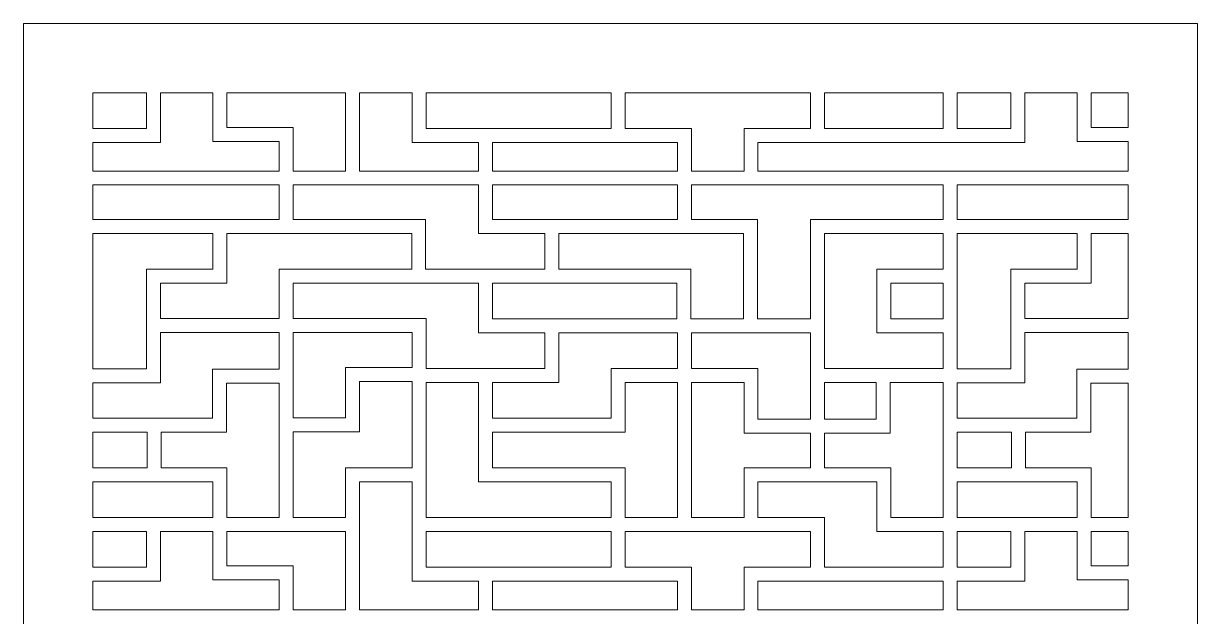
# Model space of a CAD drawing. Header units: centimetres. Extents: x -27.5 to -15.4, y -3.9 to 9.5.
# Drawn here: x -21.11 to -15.37, y 6.62 to 9.52 of the extents above; entities that cross this region are included whole.
import ezdxf

# ---------------------------------------------------------------- set-up
doc = ezdxf.new("R2010")
doc.units = ezdxf.units.CM
doc.header["$MEASUREMENT"] = 0
doc.layers.add('layer 1', color=7, linetype='Continuous')

msp = doc.modelspace()

# ---------------------------------------------------------------- linework, layer by layer
at = {"layer": 'layer 1', "color": 7, "lineweight": 9}
for points, knots in [([(-21.10932, -3.79231), (-21.10932, -3.79231), (-15.37172, -3.79231), (-15.37172, -3.79231), (-15.37172, -3.79231), (-15.37172, -3.79231), (-15.37172, 9.52009), (-15.37172, 9.52009), (-15.37172, 9.52009), (-15.37172, 9.52009), (-21.10932, 9.52009), (-21.10932, 9.52009), (-21.10932, 9.52009), (-21.10932, 9.52009), (-21.10932, -3.79231), (-21.10932, -3.79231)], [0, 0, 0, 0, 0.2, 0.2, 0.2, 0.2, 0.4, 0.4, 0.4, 0.4, 0.6, 0.6, 0.6, 0.6, 1, 1, 1, 1]), ([(-20.77015, 8.93828), (-20.77015, 8.93828), (-20.43999, 8.93828), (-20.43999, 8.93828), (-20.43999, 8.93828), (-20.43999, 8.93828), (-20.43999, 9.18092), (-20.43999, 9.18092), (-20.43999, 9.18092), (-20.43999, 9.18092), (-20.18375, 9.18092), (-20.18375, 9.18092), (-20.18375, 9.18092), (-20.18375, 9.18092), (-20.18375, 8.94396), (-20.18375, 8.94396), (-20.18375, 8.94396), (-20.18375, 8.94396), (-19.85927, 8.94396), (-19.85927, 8.94396), (-19.85927, 8.94396), (-19.85927, 8.94396), (-19.85927, 8.79848), (-19.85927, 8.79848), (-19.85927, 8.79848), (-19.85927, 8.79848), (-20.77015, 8.79848), (-20.77015, 8.79848), (-20.77015, 8.79848), (-20.77015, 8.79848), (-20.77015, 8.93828), (-20.77015, 8.93828)], [0, 0, 0, 0, 0.1111111, 0.1111111, 0.1111111, 0.1111111, 0.2222222, 0.2222222, 0.2222222, 0.2222222, 0.3333333, 0.3333333, 0.3333333, 0.3333333, 0.4444444, 0.4444444, 0.4444444, 0.4444444, 0.5555556, 0.5555556, 0.5555556, 0.5555556, 0.6666667, 0.6666667, 0.6666667, 0.6666667, 0.7777778, 0.7777778, 0.7777778, 0.7777778, 1, 1, 1, 1]), ([(-20.50823, 9.18092), (-20.50823, 9.18092), (-20.50823, 9.00653), (-20.50823, 9.00653), (-20.50823, 9.00653), (-20.50823, 9.00653), (-20.77015, 9.00653), (-20.77015, 9.00653), (-20.77015, 9.00653), (-20.77015, 9.00653), (-20.77015, 9.18092), (-20.77015, 9.18092), (-20.77015, 9.18092), (-20.77015, 9.18092), (-20.50823, 9.18092), (-20.50823, 9.18092)], [0, 0, 0, 0, 0.2, 0.2, 0.2, 0.2, 0.4, 0.4, 0.4, 0.4, 0.6, 0.6, 0.6, 0.6, 1, 1, 1, 1]), ([(-20.11551, 9.18092), (-20.11551, 9.18092), (-19.82515, 9.18092), (-19.82515, 9.18092), (-19.82515, 9.18092), (-19.82515, 9.18092), (-19.53479, 9.18092), (-19.53479, 9.18092), (-19.53479, 9.18092), (-19.53479, 9.18092), (-19.53479, 8.79848), (-19.53479, 8.79848), (-19.53479, 8.79848), (-19.53479, 8.79848), (-19.79103, 8.79848), (-19.79103, 8.79848), (-19.79103, 8.79848), (-19.79103, 8.79848), (-19.79103, 9.0122), (-19.79103, 9.0122), (-19.79103, 9.0122), (-19.79103, 9.0122), (-20.11551, 9.0122), (-20.11551, 9.0122), (-20.11551, 9.0122), (-20.11551, 9.0122), (-20.11551, 9.18092), (-20.11551, 9.18092)], [0, 0, 0, 0, 0.125, 0.125, 0.125, 0.125, 0.25, 0.25, 0.25, 0.25, 0.375, 0.375, 0.375, 0.375, 0.5, 0.5, 0.5, 0.5, 0.625, 0.625, 0.625, 0.625, 0.75, 0.75, 0.75, 0.75, 1, 1, 1, 1]), ([(-19.46655, 9.18092), (-19.46655, 9.18092), (-19.21032, 9.18092), (-19.21032, 9.18092), (-19.21032, 9.18092), (-19.21032, 9.18092), (-19.21032, 8.93828), (-19.21032, 8.93828), (-19.21032, 8.93828), (-19.21032, 8.93828), (-18.88584, 8.93828), (-18.88584, 8.93828), (-18.88584, 8.93828), (-18.88584, 8.93828), (-18.88584, 8.79848), (-18.88584, 8.79848), (-18.88584, 8.79848), (-18.88584, 8.79848), (-19.46655, 8.79848), (-19.46655, 8.79848), (-19.46655, 8.79848), (-19.46655, 8.79848), (-19.46655, 9.18092), (-19.46655, 9.18092)], [0, 0, 0, 0, 0.1428571, 0.1428571, 0.1428571, 0.1428571, 0.2857143, 0.2857143, 0.2857143, 0.2857143, 0.4285714, 0.4285714, 0.4285714, 0.4285714, 0.5714286, 0.5714286, 0.5714286, 0.5714286, 0.7142857, 0.7142857, 0.7142857, 0.7142857, 1, 1, 1, 1]), ([(-19.14207, 9.18092), (-19.14207, 9.18092), (-18.23688, 9.18092), (-18.23688, 9.18092), (-18.23688, 9.18092), (-18.23688, 9.18092), (-18.23688, 9.00653), (-18.23688, 9.00653), (-18.23688, 9.00653), (-18.23688, 9.00653), (-18.85172, 9.00653), (-18.85172, 9.00653), (-18.85172, 9.00653), (-18.85172, 9.00653), (-19.14207, 9.00653), (-19.14207, 9.00653), (-19.14207, 9.00653), (-19.14207, 9.00653), (-19.14207, 9.18092), (-19.14207, 9.18092)], [0, 0, 0, 0, 0.1666667, 0.1666667, 0.1666667, 0.1666667, 0.3333333, 0.3333333, 0.3333333, 0.3333333, 0.5, 0.5, 0.5, 0.5, 0.6666667, 0.6666667, 0.6666667, 0.6666667, 1, 1, 1, 1]), ([(-18.16864, 9.18092), (-18.16864, 9.18092), (-17.87828, 9.18092), (-17.87828, 9.18092), (-17.87828, 9.18092), (-17.87828, 9.18092), (-17.5538, 9.18092), (-17.5538, 9.18092), (-17.5538, 9.18092), (-17.5538, 9.18092), (-17.26345, 9.18092), (-17.26345, 9.18092), (-17.26345, 9.18092), (-17.26345, 9.18092), (-17.26345, 9.00653), (-17.26345, 9.00653), (-17.26345, 9.00653), (-17.26345, 9.00653), (-17.58793, 9.00653), (-17.58793, 9.00653), (-17.58793, 9.00653), (-17.58793, 9.00653), (-17.58793, 8.79848), (-17.58793, 8.79848), (-17.58793, 8.79848), (-17.58793, 8.79848), (-17.84416, 8.79848), (-17.84416, 8.79848), (-17.84416, 8.79848), (-17.84416, 8.79848), (-17.84416, 9.00653), (-17.84416, 9.00653), (-17.84416, 9.00653), (-17.84416, 9.00653), (-18.16864, 9.00653), (-18.16864, 9.00653), (-18.16864, 9.00653), (-18.16864, 9.00653), (-18.16864, 9.18092), (-18.16864, 9.18092)], [0, 0, 0, 0, 0.0909091, 0.0909091, 0.0909091, 0.0909091, 0.1818182, 0.1818182, 0.1818182, 0.1818182, 0.2727273, 0.2727273, 0.2727273, 0.2727273, 0.3636364, 0.3636364, 0.3636364, 0.3636364, 0.4545455, 0.4545455, 0.4545455, 0.4545455, 0.5454545, 0.5454545, 0.5454545, 0.5454545, 0.6363636, 0.6363636, 0.6363636, 0.6363636, 0.7272727, 0.7272727, 0.7272727, 0.7272727, 0.8181818, 0.8181818, 0.8181818, 0.8181818, 1, 1, 1, 1]), ([(-16.21609, 9.18092), (-16.21609, 9.18092), (-15.95985, 9.18092), (-15.95985, 9.18092), (-15.95985, 9.18092), (-15.95985, 9.18092), (-15.95985, 8.94396), (-15.95985, 8.94396), (-15.95985, 8.94396), (-15.95985, 8.94396), (-15.71088, 8.94396), (-15.71088, 8.94396), (-15.71088, 8.94396), (-15.71088, 8.94396), (-15.71088, 8.79848), (-15.71088, 8.79848), (-15.71088, 8.79848), (-15.71088, 8.79848), (-17.51968, 8.79848), (-17.51968, 8.79848), (-17.51968, 8.79848), (-17.51968, 8.79848), (-17.51968, 8.93828), (-17.51968, 8.93828), (-17.51968, 8.93828), (-17.51968, 8.93828), (-17.22933, 8.93828), (-17.22933, 8.93828), (-17.22933, 8.93828), (-17.22933, 8.93828), (-16.21609, 8.93828), (-16.21609, 8.93828), (-16.21609, 8.93828), (-16.21609, 8.93828), (-16.21609, 9.18092), (-16.21609, 9.18092)], [0, 0, 0, 0, 0.1, 0.1, 0.1, 0.1, 0.2, 0.2, 0.2, 0.2, 0.3, 0.3, 0.3, 0.3, 0.4, 0.4, 0.4, 0.4, 0.5, 0.5, 0.5, 0.5, 0.6, 0.6, 0.6, 0.6, 0.7, 0.7, 0.7, 0.7, 0.8, 0.8, 0.8, 0.8, 1, 1, 1, 1]), ([(-17.19521, 9.18092), (-17.19521, 9.18092), (-16.93897, 9.18092), (-16.93897, 9.18092), (-16.93897, 9.18092), (-16.93897, 9.18092), (-16.61449, 9.18092), (-16.61449, 9.18092), (-16.61449, 9.18092), (-16.61449, 9.18092), (-16.61449, 9.00653), (-16.61449, 9.00653), (-16.61449, 9.00653), (-16.61449, 9.00653), (-17.19521, 9.00653), (-17.19521, 9.00653), (-17.19521, 9.00653), (-17.19521, 9.00653), (-17.19521, 9.18092), (-17.19521, 9.18092)], [0, 0, 0, 0, 0.1666667, 0.1666667, 0.1666667, 0.1666667, 0.3333333, 0.3333333, 0.3333333, 0.3333333, 0.5, 0.5, 0.5, 0.5, 0.6666667, 0.6666667, 0.6666667, 0.6666667, 1, 1, 1, 1]), ([(-16.54625, 9.18092), (-16.54625, 9.18092), (-16.28433, 9.18092), (-16.28433, 9.18092), (-16.28433, 9.18092), (-16.28433, 9.18092), (-16.28433, 9.00653), (-16.28433, 9.00653), (-16.28433, 9.00653), (-16.28433, 9.00653), (-16.54625, 9.00653), (-16.54625, 9.00653), (-16.54625, 9.00653), (-16.54625, 9.00653), (-16.54625, 9.18092), (-16.54625, 9.18092)], [0, 0, 0, 0, 0.2, 0.2, 0.2, 0.2, 0.4, 0.4, 0.4, 0.4, 0.6, 0.6, 0.6, 0.6, 1, 1, 1, 1]), ([(-15.89161, 9.18092), (-15.89161, 9.18092), (-15.71088, 9.18092), (-15.71088, 9.18092), (-15.71088, 9.18092), (-15.71088, 9.18092), (-15.71088, 9.0122), (-15.71088, 9.0122), (-15.71088, 9.0122), (-15.71088, 9.0122), (-15.89161, 9.0122), (-15.89161, 9.0122), (-15.89161, 9.0122), (-15.89161, 9.0122), (-15.89161, 9.18092), (-15.89161, 9.18092)], [0, 0, 0, 0, 0.2, 0.2, 0.2, 0.2, 0.4, 0.4, 0.4, 0.4, 0.6, 0.6, 0.6, 0.6, 1, 1, 1, 1]), ([(-18.8176, 8.79848), (-18.8176, 8.79848), (-18.8176, 8.93828), (-18.8176, 8.93828), (-18.8176, 8.93828), (-18.8176, 8.93828), (-18.20276, 8.93828), (-18.20276, 8.93828), (-18.20276, 8.93828), (-18.20276, 8.93828), (-17.9124, 8.93828), (-17.9124, 8.93828), (-17.9124, 8.93828), (-17.9124, 8.93828), (-17.9124, 8.79848), (-17.9124, 8.79848), (-17.9124, 8.79848), (-17.9124, 8.79848), (-18.8176, 8.79848), (-18.8176, 8.79848)], [0, 0, 0, 0, 0.1666667, 0.1666667, 0.1666667, 0.1666667, 0.3333333, 0.3333333, 0.3333333, 0.3333333, 0.5, 0.5, 0.5, 0.5, 0.6666667, 0.6666667, 0.6666667, 0.6666667, 1, 1, 1, 1]), ([(-20.77015, 8.56333), (-20.77015, 8.56333), (-20.77015, 8.73203), (-20.77015, 8.73203), (-20.77015, 8.73203), (-20.77015, 8.73203), (-19.85927, 8.73203), (-19.85927, 8.73203), (-19.85927, 8.73203), (-19.85927, 8.73203), (-19.85927, 8.56333), (-19.85927, 8.56333), (-19.85927, 8.56333), (-19.85927, 8.56333), (-20.14967, 8.56333), (-20.14967, 8.56333), (-20.14967, 8.56333), (-20.14967, 8.56333), (-20.77015, 8.56333), (-20.77015, 8.56333)], [0, 0, 0, 0, 0.1666667, 0.1666667, 0.1666667, 0.1666667, 0.3333333, 0.3333333, 0.3333333, 0.3333333, 0.5, 0.5, 0.5, 0.5, 0.6666667, 0.6666667, 0.6666667, 0.6666667, 1, 1, 1, 1]), ([(-19.79103, 8.73203), (-19.79103, 8.73203), (-18.88584, 8.73203), (-18.88584, 8.73203), (-18.88584, 8.73203), (-18.88584, 8.73203), (-18.88584, 8.49509), (-18.88584, 8.49509), (-18.88584, 8.49509), (-18.88584, 8.49509), (-18.56136, 8.49509), (-18.56136, 8.49509), (-18.56136, 8.49509), (-18.56136, 8.49509), (-18.56136, 8.32069), (-18.56136, 8.32069), (-18.56136, 8.32069), (-18.56136, 8.32069), (-18.85172, 8.32069), (-18.85172, 8.32069), (-18.85172, 8.32069), (-18.85172, 8.32069), (-19.14396, 8.32069), (-19.14396, 8.32069), (-19.14396, 8.32069), (-19.14396, 8.32069), (-19.14396, 8.56333), (-19.14396, 8.56333), (-19.14396, 8.56333), (-19.14396, 8.56333), (-19.79103, 8.56333), (-19.79103, 8.56333), (-19.79103, 8.56333), (-19.79103, 8.56333), (-19.79103, 8.73203), (-19.79103, 8.73203)], [0, 0, 0, 0, 0.1, 0.1, 0.1, 0.1, 0.2, 0.2, 0.2, 0.2, 0.3, 0.3, 0.3, 0.3, 0.4, 0.4, 0.4, 0.4, 0.5, 0.5, 0.5, 0.5, 0.6, 0.6, 0.6, 0.6, 0.7, 0.7, 0.7, 0.7, 0.8, 0.8, 0.8, 0.8, 1, 1, 1, 1]), ([(-18.8176, 8.56333), (-18.8176, 8.56333), (-18.8176, 8.73203), (-18.8176, 8.73203), (-18.8176, 8.73203), (-18.8176, 8.73203), (-17.9124, 8.73203), (-17.9124, 8.73203), (-17.9124, 8.73203), (-17.9124, 8.73203), (-17.9124, 8.56333), (-17.9124, 8.56333), (-17.9124, 8.56333), (-17.9124, 8.56333), (-18.52724, 8.56333), (-18.52724, 8.56333), (-18.52724, 8.56333), (-18.52724, 8.56333), (-18.8176, 8.56333), (-18.8176, 8.56333)], [0, 0, 0, 0, 0.1666667, 0.1666667, 0.1666667, 0.1666667, 0.3333333, 0.3333333, 0.3333333, 0.3333333, 0.5, 0.5, 0.5, 0.5, 0.6666667, 0.6666667, 0.6666667, 0.6666667, 1, 1, 1, 1]), ([(-17.52246, 8.07806), (-17.52246, 8.07806), (-17.52246, 8.56333), (-17.52246, 8.56333), (-17.52246, 8.56333), (-17.52246, 8.56333), (-17.84416, 8.56333), (-17.84416, 8.56333), (-17.84416, 8.56333), (-17.84416, 8.56333), (-17.84416, 8.73203), (-17.84416, 8.73203), (-17.84416, 8.73203), (-17.84416, 8.73203), (-16.61449, 8.73203), (-16.61449, 8.73203), (-16.61449, 8.73203), (-16.61449, 8.73203), (-16.61449, 8.56333), (-16.61449, 8.56333), (-16.61449, 8.56333), (-16.61449, 8.56333), (-17.26345, 8.56333), (-17.26345, 8.56333), (-17.26345, 8.56333), (-17.26345, 8.56333), (-17.26345, 8.07806), (-17.26345, 8.07806), (-17.26345, 8.07806), (-17.26345, 8.07806), (-17.52246, 8.07806), (-17.52246, 8.07806)], [0, 0, 0, 0, 0.1111111, 0.1111111, 0.1111111, 0.1111111, 0.2222222, 0.2222222, 0.2222222, 0.2222222, 0.3333333, 0.3333333, 0.3333333, 0.3333333, 0.4444444, 0.4444444, 0.4444444, 0.4444444, 0.5555556, 0.5555556, 0.5555556, 0.5555556, 0.6666667, 0.6666667, 0.6666667, 0.6666667, 0.7777778, 0.7777778, 0.7777778, 0.7777778, 1, 1, 1, 1]), ([(-15.71088, 8.73203), (-15.71088, 8.73203), (-15.71088, 8.56333), (-15.71088, 8.56333), (-15.71088, 8.56333), (-15.71088, 8.56333), (-15.92577, 8.56333), (-15.92577, 8.56333), (-15.92577, 8.56333), (-15.92577, 8.56333), (-16.54625, 8.56333), (-16.54625, 8.56333), (-16.54625, 8.56333), (-16.54625, 8.56333), (-16.54625, 8.73203), (-16.54625, 8.73203), (-16.54625, 8.73203), (-16.54625, 8.73203), (-15.71088, 8.73203), (-15.71088, 8.73203)], [0, 0, 0, 0, 0.1666667, 0.1666667, 0.1666667, 0.1666667, 0.3333333, 0.3333333, 0.3333333, 0.3333333, 0.5, 0.5, 0.5, 0.5, 0.6666667, 0.6666667, 0.6666667, 0.6666667, 1, 1, 1, 1]), ([(-20.77015, 7.83359), (-20.77015, 7.83359), (-20.77015, 8.49509), (-20.77015, 8.49509), (-20.77015, 8.49509), (-20.77015, 8.49509), (-20.1838, 8.49509), (-20.1838, 8.49509), (-20.1838, 8.49509), (-20.1838, 8.49509), (-20.1838, 8.32069), (-20.1838, 8.32069), (-20.1838, 8.32069), (-20.1838, 8.32069), (-20.50823, 8.32069), (-20.50823, 8.32069), (-20.50823, 8.32069), (-20.50823, 8.32069), (-20.50823, 8.04549), (-20.50823, 8.04549), (-20.50823, 8.04549), (-20.50823, 8.04549), (-20.50823, 7.83359), (-20.50823, 7.83359), (-20.50823, 7.83359), (-20.50823, 7.83359), (-20.77015, 7.83359), (-20.77015, 7.83359)], [0, 0, 0, 0, 0.125, 0.125, 0.125, 0.125, 0.25, 0.25, 0.25, 0.25, 0.375, 0.375, 0.375, 0.375, 0.5, 0.5, 0.5, 0.5, 0.625, 0.625, 0.625, 0.625, 0.75, 0.75, 0.75, 0.75, 1, 1, 1, 1]), ([(-20.11555, 8.49509), (-20.11555, 8.49509), (-19.82515, 8.49509), (-19.82515, 8.49509), (-19.82515, 8.49509), (-19.82515, 8.49509), (-19.21221, 8.49509), (-19.21221, 8.49509), (-19.21221, 8.49509), (-19.21221, 8.49509), (-19.21221, 8.32069), (-19.21221, 8.32069), (-19.21221, 8.32069), (-19.21221, 8.32069), (-19.85927, 8.32069), (-19.85927, 8.32069), (-19.85927, 8.32069), (-19.85927, 8.32069), (-19.85927, 8.07961), (-19.85927, 8.07961), (-19.85927, 8.07961), (-19.85927, 8.07961), (-20.43999, 8.07961), (-20.43999, 8.07961), (-20.43999, 8.07961), (-20.43999, 8.07961), (-20.43999, 8.25245), (-20.43999, 8.25245), (-20.43999, 8.25245), (-20.43999, 8.25245), (-20.11555, 8.25245), (-20.11555, 8.25245), (-20.11555, 8.25245), (-20.11555, 8.25245), (-20.11555, 8.49509), (-20.11555, 8.49509)], [0, 0, 0, 0, 0.1, 0.1, 0.1, 0.1, 0.2, 0.2, 0.2, 0.2, 0.3, 0.3, 0.3, 0.3, 0.4, 0.4, 0.4, 0.4, 0.5, 0.5, 0.5, 0.5, 0.6, 0.6, 0.6, 0.6, 0.7, 0.7, 0.7, 0.7, 0.8, 0.8, 0.8, 0.8, 1, 1, 1, 1]), ([(-18.49312, 8.49509), (-18.49312, 8.49509), (-17.87828, 8.49509), (-17.87828, 8.49509), (-17.87828, 8.49509), (-17.87828, 8.49509), (-17.5907, 8.49509), (-17.5907, 8.49509), (-17.5907, 8.49509), (-17.5907, 8.49509), (-17.5907, 8.07806), (-17.5907, 8.07806), (-17.5907, 8.07806), (-17.5907, 8.07806), (-17.84865, 8.07806), (-17.84865, 8.07806), (-17.84865, 8.07806), (-17.84865, 8.07806), (-17.84865, 8.32069), (-17.84865, 8.32069), (-17.84865, 8.32069), (-17.84865, 8.32069), (-18.49312, 8.32069), (-18.49312, 8.32069), (-18.49312, 8.32069), (-18.49312, 8.32069), (-18.49312, 8.49509), (-18.49312, 8.49509)], [0, 0, 0, 0, 0.125, 0.125, 0.125, 0.125, 0.25, 0.25, 0.25, 0.25, 0.375, 0.375, 0.375, 0.375, 0.5, 0.5, 0.5, 0.5, 0.625, 0.625, 0.625, 0.625, 0.75, 0.75, 0.75, 0.75, 1, 1, 1, 1]), ([(-17.19521, 8.04394), (-17.19521, 8.04394), (-17.19521, 8.49509), (-17.19521, 8.49509), (-17.19521, 8.49509), (-17.19521, 8.49509), (-16.61449, 8.49509), (-16.61449, 8.49509), (-16.61449, 8.49509), (-16.61449, 8.49509), (-16.61449, 8.32069), (-16.61449, 8.32069), (-16.61449, 8.32069), (-16.61449, 8.32069), (-16.9385, 8.32069), (-16.9385, 8.32069), (-16.9385, 8.32069), (-16.9385, 8.32069), (-16.9385, 8.00982), (-16.9385, 8.00982), (-16.9385, 8.00982), (-16.9385, 8.00982), (-16.61449, 8.00982), (-16.61449, 8.00982), (-16.61449, 8.00982), (-16.61449, 8.00982), (-16.61449, 7.83543), (-16.61449, 7.83543), (-16.61449, 7.83543), (-16.61449, 7.83543), (-16.90774, 7.83543), (-16.90774, 7.83543), (-16.90774, 7.83543), (-16.90774, 7.83543), (-17.19521, 7.83543), (-17.19521, 7.83543), (-17.19521, 7.83543), (-17.19521, 7.83543), (-17.19521, 8.04394), (-17.19521, 8.04394)], [0, 0, 0, 0, 0.0909091, 0.0909091, 0.0909091, 0.0909091, 0.1818182, 0.1818182, 0.1818182, 0.1818182, 0.2727273, 0.2727273, 0.2727273, 0.2727273, 0.3636364, 0.3636364, 0.3636364, 0.3636364, 0.4545455, 0.4545455, 0.4545455, 0.4545455, 0.5454545, 0.5454545, 0.5454545, 0.5454545, 0.6363636, 0.6363636, 0.6363636, 0.6363636, 0.7272727, 0.7272727, 0.7272727, 0.7272727, 0.8181818, 0.8181818, 0.8181818, 0.8181818, 1, 1, 1, 1]), ([(-16.54625, 7.83359), (-16.54625, 7.83359), (-16.54625, 8.49509), (-16.54625, 8.49509), (-16.54625, 8.49509), (-16.54625, 8.49509), (-15.95989, 8.49509), (-15.95989, 8.49509), (-15.95989, 8.49509), (-15.95989, 8.49509), (-15.95989, 8.32069), (-15.95989, 8.32069), (-15.95989, 8.32069), (-15.95989, 8.32069), (-16.28433, 8.32069), (-16.28433, 8.32069), (-16.28433, 8.32069), (-16.28433, 8.32069), (-16.28433, 8.04549), (-16.28433, 8.04549), (-16.28433, 8.04549), (-16.28433, 8.04549), (-16.28433, 7.83359), (-16.28433, 7.83359), (-16.28433, 7.83359), (-16.28433, 7.83359), (-16.54625, 7.83359), (-16.54625, 7.83359)], [0, 0, 0, 0, 0.125, 0.125, 0.125, 0.125, 0.25, 0.25, 0.25, 0.25, 0.375, 0.375, 0.375, 0.375, 0.5, 0.5, 0.5, 0.5, 0.625, 0.625, 0.625, 0.625, 0.75, 0.75, 0.75, 0.75, 1, 1, 1, 1]), ([(-15.71088, 8.49509), (-15.71088, 8.49509), (-15.71088, 8.07961), (-15.71088, 8.07961), (-15.71088, 8.07961), (-15.71088, 8.07961), (-16.21609, 8.07961), (-16.21609, 8.07961), (-16.21609, 8.07961), (-16.21609, 8.07961), (-16.21609, 8.25245), (-16.21609, 8.25245), (-16.21609, 8.25245), (-16.21609, 8.25245), (-15.89165, 8.25245), (-15.89165, 8.25245), (-15.89165, 8.25245), (-15.89165, 8.25245), (-15.89165, 8.49509), (-15.89165, 8.49509), (-15.89165, 8.49509), (-15.89165, 8.49509), (-15.71088, 8.49509), (-15.71088, 8.49509)], [0, 0, 0, 0, 0.1428571, 0.1428571, 0.1428571, 0.1428571, 0.2857143, 0.2857143, 0.2857143, 0.2857143, 0.4285714, 0.4285714, 0.4285714, 0.4285714, 0.5714286, 0.5714286, 0.5714286, 0.5714286, 0.7142857, 0.7142857, 0.7142857, 0.7142857, 1, 1, 1, 1]), ([(-19.79103, 8.07961), (-19.79103, 8.07961), (-19.79103, 8.25245), (-19.79103, 8.25245), (-19.79103, 8.25245), (-19.79103, 8.25245), (-19.17808, 8.25245), (-19.17808, 8.25245), (-19.17808, 8.25245), (-19.17808, 8.25245), (-18.88584, 8.25245), (-18.88584, 8.25245), (-18.88584, 8.25245), (-18.88584, 8.25245), (-18.88584, 8.00982), (-18.88584, 8.00982), (-18.88584, 8.00982), (-18.88584, 8.00982), (-18.56136, 8.00982), (-18.56136, 8.00982), (-18.56136, 8.00982), (-18.56136, 8.00982), (-18.56136, 7.83543), (-18.56136, 7.83543), (-18.56136, 7.83543), (-18.56136, 7.83543), (-18.85172, 7.83543), (-18.85172, 7.83543), (-18.85172, 7.83543), (-18.85172, 7.83543), (-19.14207, 7.83543), (-19.14207, 7.83543), (-19.14207, 7.83543), (-19.14207, 7.83543), (-19.14207, 8.07961), (-19.14207, 8.07961), (-19.14207, 8.07961), (-19.14207, 8.07961), (-19.79103, 8.07961), (-19.79103, 8.07961)], [0, 0, 0, 0, 0.0909091, 0.0909091, 0.0909091, 0.0909091, 0.1818182, 0.1818182, 0.1818182, 0.1818182, 0.2727273, 0.2727273, 0.2727273, 0.2727273, 0.3636364, 0.3636364, 0.3636364, 0.3636364, 0.4545455, 0.4545455, 0.4545455, 0.4545455, 0.5454545, 0.5454545, 0.5454545, 0.5454545, 0.6363636, 0.6363636, 0.6363636, 0.6363636, 0.7272727, 0.7272727, 0.7272727, 0.7272727, 0.8181818, 0.8181818, 0.8181818, 0.8181818, 1, 1, 1, 1]), ([(-18.52724, 8.25245), (-18.52724, 8.25245), (-17.91689, 8.25245), (-17.91689, 8.25245), (-17.91689, 8.25245), (-17.91689, 8.25245), (-17.91689, 8.07806), (-17.91689, 8.07806), (-17.91689, 8.07806), (-17.91689, 8.07806), (-18.52724, 8.07806), (-18.52724, 8.07806), (-18.52724, 8.07806), (-18.52724, 8.07806), (-18.8176, 8.07806), (-18.8176, 8.07806), (-18.8176, 8.07806), (-18.8176, 8.07806), (-18.8176, 8.25245), (-18.8176, 8.25245), (-18.8176, 8.25245), (-18.8176, 8.25245), (-18.52724, 8.25245), (-18.52724, 8.25245)], [0, 0, 0, 0, 0.1428571, 0.1428571, 0.1428571, 0.1428571, 0.2857143, 0.2857143, 0.2857143, 0.2857143, 0.4285714, 0.4285714, 0.4285714, 0.4285714, 0.5714286, 0.5714286, 0.5714286, 0.5714286, 0.7142857, 0.7142857, 0.7142857, 0.7142857, 1, 1, 1, 1]), ([(-16.87026, 8.07806), (-16.87026, 8.07806), (-16.87026, 8.25245), (-16.87026, 8.25245), (-16.87026, 8.25245), (-16.87026, 8.25245), (-16.61449, 8.25245), (-16.61449, 8.25245), (-16.61449, 8.25245), (-16.61449, 8.25245), (-16.61449, 8.07806), (-16.61449, 8.07806), (-16.61449, 8.07806), (-16.61449, 8.07806), (-16.87026, 8.07806), (-16.87026, 8.07806)], [0, 0, 0, 0, 0.2, 0.2, 0.2, 0.2, 0.4, 0.4, 0.4, 0.4, 0.6, 0.6, 0.6, 0.6, 1, 1, 1, 1]), ([(-20.77015, 7.59279), (-20.77015, 7.59279), (-20.77015, 7.76535), (-20.77015, 7.76535), (-20.77015, 7.76535), (-20.77015, 7.76535), (-20.43999, 7.76535), (-20.43999, 7.76535), (-20.43999, 7.76535), (-20.43999, 7.76535), (-20.43999, 8.01137), (-20.43999, 8.01137), (-20.43999, 8.01137), (-20.43999, 8.01137), (-19.85927, 8.01137), (-19.85927, 8.01137), (-19.85927, 8.01137), (-19.85927, 8.01137), (-19.85927, 7.83143), (-19.85927, 7.83143), (-19.85927, 7.83143), (-19.85927, 7.83143), (-20.18531, 7.83143), (-20.18531, 7.83143), (-20.18531, 7.83143), (-20.18531, 7.83143), (-20.18531, 7.59279), (-20.18531, 7.59279), (-20.18531, 7.59279), (-20.18531, 7.59279), (-20.47088, 7.59279), (-20.47088, 7.59279), (-20.47088, 7.59279), (-20.47088, 7.59279), (-20.77015, 7.59279), (-20.77015, 7.59279)], [0, 0, 0, 0, 0.1, 0.1, 0.1, 0.1, 0.2, 0.2, 0.2, 0.2, 0.3, 0.3, 0.3, 0.3, 0.4, 0.4, 0.4, 0.4, 0.5, 0.5, 0.5, 0.5, 0.6, 0.6, 0.6, 0.6, 0.7, 0.7, 0.7, 0.7, 0.8, 0.8, 0.8, 0.8, 1, 1, 1, 1]), ([(-19.79103, 8.01137), (-19.79103, 8.01137), (-19.21032, 8.01137), (-19.21032, 8.01137), (-19.21032, 8.01137), (-19.21032, 8.01137), (-19.21032, 7.8392), (-19.21032, 7.8392), (-19.21032, 7.8392), (-19.21032, 7.8392), (-19.53479, 7.8392), (-19.53479, 7.8392), (-19.53479, 7.8392), (-19.53479, 7.8392), (-19.53479, 7.59422), (-19.53479, 7.59422), (-19.53479, 7.59422), (-19.53479, 7.59422), (-19.79103, 7.59422), (-19.79103, 7.59422), (-19.79103, 7.59422), (-19.79103, 7.59422), (-19.79103, 7.7973), (-19.79103, 7.7973), (-19.79103, 7.7973), (-19.79103, 7.7973), (-19.79103, 8.01137), (-19.79103, 8.01137)], [0, 0, 0, 0, 0.125, 0.125, 0.125, 0.125, 0.25, 0.25, 0.25, 0.25, 0.375, 0.375, 0.375, 0.375, 0.5, 0.5, 0.5, 0.5, 0.625, 0.625, 0.625, 0.625, 0.75, 0.75, 0.75, 0.75, 1, 1, 1, 1]), ([(-18.8176, 7.76718), (-18.8176, 7.76718), (-18.49312, 7.76718), (-18.49312, 7.76718), (-18.49312, 7.76718), (-18.49312, 7.76718), (-18.49312, 8.00982), (-18.49312, 8.00982), (-18.49312, 8.00982), (-18.49312, 8.00982), (-17.9124, 8.00982), (-17.9124, 8.00982), (-17.9124, 8.00982), (-17.9124, 8.00982), (-17.9124, 7.83543), (-17.9124, 7.83543), (-17.9124, 7.83543), (-17.9124, 7.83543), (-18.23688, 7.83543), (-18.23688, 7.83543), (-18.23688, 7.83543), (-18.23688, 7.83543), (-18.23688, 7.59279), (-18.23688, 7.59279), (-18.23688, 7.59279), (-18.23688, 7.59279), (-18.8176, 7.59279), (-18.8176, 7.59279), (-18.8176, 7.59279), (-18.8176, 7.59279), (-18.8176, 7.76718), (-18.8176, 7.76718)], [0, 0, 0, 0, 0.1111111, 0.1111111, 0.1111111, 0.1111111, 0.2222222, 0.2222222, 0.2222222, 0.2222222, 0.3333333, 0.3333333, 0.3333333, 0.3333333, 0.4444444, 0.4444444, 0.4444444, 0.4444444, 0.5555556, 0.5555556, 0.5555556, 0.5555556, 0.6666667, 0.6666667, 0.6666667, 0.6666667, 0.7777778, 0.7777778, 0.7777778, 0.7777778, 1, 1, 1, 1]), ([(-17.55658, 8.00982), (-17.55658, 8.00982), (-17.26345, 8.00982), (-17.26345, 8.00982), (-17.26345, 8.00982), (-17.26345, 8.00982), (-17.26345, 7.80131), (-17.26345, 7.80131), (-17.26345, 7.80131), (-17.26345, 7.80131), (-17.26345, 7.58714), (-17.26345, 7.58714), (-17.26345, 7.58714), (-17.26345, 7.58714), (-17.51968, 7.58714), (-17.51968, 7.58714), (-17.51968, 7.58714), (-17.51968, 7.58714), (-17.51968, 7.83543), (-17.51968, 7.83543), (-17.51968, 7.83543), (-17.51968, 7.83543), (-17.84416, 7.83543), (-17.84416, 7.83543), (-17.84416, 7.83543), (-17.84416, 7.83543), (-17.84416, 8.00982), (-17.84416, 8.00982), (-17.84416, 8.00982), (-17.84416, 8.00982), (-17.55658, 8.00982), (-17.55658, 8.00982)], [0, 0, 0, 0, 0.1111111, 0.1111111, 0.1111111, 0.1111111, 0.2222222, 0.2222222, 0.2222222, 0.2222222, 0.3333333, 0.3333333, 0.3333333, 0.3333333, 0.4444444, 0.4444444, 0.4444444, 0.4444444, 0.5555556, 0.5555556, 0.5555556, 0.5555556, 0.6666667, 0.6666667, 0.6666667, 0.6666667, 0.7777778, 0.7777778, 0.7777778, 0.7777778, 1, 1, 1, 1]), ([(-15.71088, 8.01137), (-15.71088, 8.01137), (-15.71088, 7.83143), (-15.71088, 7.83143), (-15.71088, 7.83143), (-15.71088, 7.83143), (-15.96141, 7.83143), (-15.96141, 7.83143), (-15.96141, 7.83143), (-15.96141, 7.83143), (-15.96141, 7.59279), (-15.96141, 7.59279), (-15.96141, 7.59279), (-15.96141, 7.59279), (-16.24698, 7.59279), (-16.24698, 7.59279), (-16.24698, 7.59279), (-16.24698, 7.59279), (-16.54625, 7.59279), (-16.54625, 7.59279), (-16.54625, 7.59279), (-16.54625, 7.59279), (-16.54625, 7.76535), (-16.54625, 7.76535), (-16.54625, 7.76535), (-16.54625, 7.76535), (-16.21609, 7.76535), (-16.21609, 7.76535), (-16.21609, 7.76535), (-16.21609, 7.76535), (-16.21609, 8.01137), (-16.21609, 8.01137), (-16.21609, 8.01137), (-16.21609, 8.01137), (-15.71088, 8.01137), (-15.71088, 8.01137)], [0, 0, 0, 0, 0.1, 0.1, 0.1, 0.1, 0.2, 0.2, 0.2, 0.2, 0.3, 0.3, 0.3, 0.3, 0.4, 0.4, 0.4, 0.4, 0.5, 0.5, 0.5, 0.5, 0.6, 0.6, 0.6, 0.6, 0.7, 0.7, 0.7, 0.7, 0.8, 0.8, 0.8, 0.8, 1, 1, 1, 1]), ([(-20.11707, 7.76318), (-20.11707, 7.76318), (-19.85927, 7.76318), (-19.85927, 7.76318), (-19.85927, 7.76318), (-19.85927, 7.76318), (-19.85927, 7.5601), (-19.85927, 7.5601), (-19.85927, 7.5601), (-19.85927, 7.5601), (-19.85927, 7.10752), (-19.85927, 7.10752), (-19.85927, 7.10752), (-19.85927, 7.10752), (-20.11551, 7.10752), (-20.11551, 7.10752), (-20.11551, 7.10752), (-20.11551, 7.10752), (-20.11551, 7.35016), (-20.11551, 7.35016), (-20.11551, 7.35016), (-20.11551, 7.35016), (-20.43676, 7.35016), (-20.43676, 7.35016), (-20.43676, 7.35016), (-20.43676, 7.35016), (-20.43676, 7.52455), (-20.43676, 7.52455), (-20.43676, 7.52455), (-20.43676, 7.52455), (-20.11707, 7.52455), (-20.11707, 7.52455), (-20.11707, 7.52455), (-20.11707, 7.52455), (-20.11707, 7.76318), (-20.11707, 7.76318)], [0, 0, 0, 0, 0.1, 0.1, 0.1, 0.1, 0.2, 0.2, 0.2, 0.2, 0.3, 0.3, 0.3, 0.3, 0.4, 0.4, 0.4, 0.4, 0.5, 0.5, 0.5, 0.5, 0.6, 0.6, 0.6, 0.6, 0.7, 0.7, 0.7, 0.7, 0.8, 0.8, 0.8, 0.8, 1, 1, 1, 1]), ([(-19.79103, 7.52598), (-19.79103, 7.52598), (-19.46655, 7.52598), (-19.46655, 7.52598), (-19.46655, 7.52598), (-19.46655, 7.52598), (-19.46655, 7.77096), (-19.46655, 7.77096), (-19.46655, 7.77096), (-19.46655, 7.77096), (-19.21032, 7.77096), (-19.21032, 7.77096), (-19.21032, 7.77096), (-19.21032, 7.77096), (-19.21032, 7.35016), (-19.21032, 7.35016), (-19.21032, 7.35016), (-19.21032, 7.35016), (-19.53479, 7.35016), (-19.53479, 7.35016), (-19.53479, 7.35016), (-19.53479, 7.35016), (-19.53479, 7.10752), (-19.53479, 7.10752), (-19.53479, 7.10752), (-19.53479, 7.10752), (-19.79103, 7.10752), (-19.79103, 7.10752), (-19.79103, 7.10752), (-19.79103, 7.10752), (-19.79103, 7.52598), (-19.79103, 7.52598)], [0, 0, 0, 0, 0.1111111, 0.1111111, 0.1111111, 0.1111111, 0.2222222, 0.2222222, 0.2222222, 0.2222222, 0.3333333, 0.3333333, 0.3333333, 0.3333333, 0.4444444, 0.4444444, 0.4444444, 0.4444444, 0.5555556, 0.5555556, 0.5555556, 0.5555556, 0.6666667, 0.6666667, 0.6666667, 0.6666667, 0.7777778, 0.7777778, 0.7777778, 0.7777778, 1, 1, 1, 1]), ([(-19.14207, 7.31604), (-19.14207, 7.31604), (-19.14207, 7.76718), (-19.14207, 7.76718), (-19.14207, 7.76718), (-19.14207, 7.76718), (-18.88584, 7.76718), (-18.88584, 7.76718), (-18.88584, 7.76718), (-18.88584, 7.76718), (-18.88584, 7.55867), (-18.88584, 7.55867), (-18.88584, 7.55867), (-18.88584, 7.55867), (-18.88584, 7.28192), (-18.88584, 7.28192), (-18.88584, 7.28192), (-18.88584, 7.28192), (-18.23688, 7.28192), (-18.23688, 7.28192), (-18.23688, 7.28192), (-18.23688, 7.28192), (-18.23688, 7.10752), (-18.23688, 7.10752), (-18.23688, 7.10752), (-18.23688, 7.10752), (-19.14207, 7.10752), (-19.14207, 7.10752), (-19.14207, 7.10752), (-19.14207, 7.10752), (-19.14207, 7.31604), (-19.14207, 7.31604)], [0, 0, 0, 0, 0.1111111, 0.1111111, 0.1111111, 0.1111111, 0.2222222, 0.2222222, 0.2222222, 0.2222222, 0.3333333, 0.3333333, 0.3333333, 0.3333333, 0.4444444, 0.4444444, 0.4444444, 0.4444444, 0.5555556, 0.5555556, 0.5555556, 0.5555556, 0.6666667, 0.6666667, 0.6666667, 0.6666667, 0.7777778, 0.7777778, 0.7777778, 0.7777778, 1, 1, 1, 1]), ([(-18.8176, 7.52455), (-18.8176, 7.52455), (-18.16864, 7.52455), (-18.16864, 7.52455), (-18.16864, 7.52455), (-18.16864, 7.52455), (-18.16864, 7.76718), (-18.16864, 7.76718), (-18.16864, 7.76718), (-18.16864, 7.76718), (-17.9124, 7.76718), (-17.9124, 7.76718), (-17.9124, 7.76718), (-17.9124, 7.76718), (-17.9124, 7.10752), (-17.9124, 7.10752), (-17.9124, 7.10752), (-17.9124, 7.10752), (-18.16864, 7.10752), (-18.16864, 7.10752), (-18.16864, 7.10752), (-18.16864, 7.10752), (-18.16864, 7.35016), (-18.16864, 7.35016), (-18.16864, 7.35016), (-18.16864, 7.35016), (-18.8176, 7.35016), (-18.8176, 7.35016), (-18.8176, 7.35016), (-18.8176, 7.35016), (-18.8176, 7.52455), (-18.8176, 7.52455)], [0, 0, 0, 0, 0.1111111, 0.1111111, 0.1111111, 0.1111111, 0.2222222, 0.2222222, 0.2222222, 0.2222222, 0.3333333, 0.3333333, 0.3333333, 0.3333333, 0.4444444, 0.4444444, 0.4444444, 0.4444444, 0.5555556, 0.5555556, 0.5555556, 0.5555556, 0.6666667, 0.6666667, 0.6666667, 0.6666667, 0.7777778, 0.7777778, 0.7777778, 0.7777778, 1, 1, 1, 1]), ([(-17.84416, 7.10752), (-17.84416, 7.10752), (-17.84416, 7.76718), (-17.84416, 7.76718), (-17.84416, 7.76718), (-17.84416, 7.76718), (-17.58793, 7.76718), (-17.58793, 7.76718), (-17.58793, 7.76718), (-17.58793, 7.76718), (-17.58793, 7.51889), (-17.58793, 7.51889), (-17.58793, 7.51889), (-17.58793, 7.51889), (-17.26345, 7.51889), (-17.26345, 7.51889), (-17.26345, 7.51889), (-17.26345, 7.51889), (-17.26345, 7.35016), (-17.26345, 7.35016), (-17.26345, 7.35016), (-17.26345, 7.35016), (-17.58793, 7.35016), (-17.58793, 7.35016), (-17.58793, 7.35016), (-17.58793, 7.35016), (-17.58793, 7.10752), (-17.58793, 7.10752), (-17.58793, 7.10752), (-17.58793, 7.10752), (-17.84416, 7.10752), (-17.84416, 7.10752)], [0, 0, 0, 0, 0.1111111, 0.1111111, 0.1111111, 0.1111111, 0.2222222, 0.2222222, 0.2222222, 0.2222222, 0.3333333, 0.3333333, 0.3333333, 0.3333333, 0.4444444, 0.4444444, 0.4444444, 0.4444444, 0.5555556, 0.5555556, 0.5555556, 0.5555556, 0.6666667, 0.6666667, 0.6666667, 0.6666667, 0.7777778, 0.7777778, 0.7777778, 0.7777778, 1, 1, 1, 1]), ([(-16.87362, 7.76718), (-16.87362, 7.76718), (-16.61449, 7.76718), (-16.61449, 7.76718), (-16.61449, 7.76718), (-16.61449, 7.76718), (-16.61449, 7.31604), (-16.61449, 7.31604), (-16.61449, 7.31604), (-16.61449, 7.31604), (-16.61449, 7.10752), (-16.61449, 7.10752), (-16.61449, 7.10752), (-16.61449, 7.10752), (-16.87073, 7.10752), (-16.87073, 7.10752), (-16.87073, 7.10752), (-16.87073, 7.10752), (-16.87073, 7.35016), (-16.87073, 7.35016), (-16.87073, 7.35016), (-16.87073, 7.35016), (-17.19521, 7.35016), (-17.19521, 7.35016), (-17.19521, 7.35016), (-17.19521, 7.35016), (-17.19521, 7.51889), (-17.19521, 7.51889), (-17.19521, 7.51889), (-17.19521, 7.51889), (-16.87362, 7.51889), (-16.87362, 7.51889), (-16.87362, 7.51889), (-16.87362, 7.51889), (-16.87362, 7.76718), (-16.87362, 7.76718)], [0, 0, 0, 0, 0.1, 0.1, 0.1, 0.1, 0.2, 0.2, 0.2, 0.2, 0.3, 0.3, 0.3, 0.3, 0.4, 0.4, 0.4, 0.4, 0.5, 0.5, 0.5, 0.5, 0.6, 0.6, 0.6, 0.6, 0.7, 0.7, 0.7, 0.7, 0.8, 0.8, 0.8, 0.8, 1, 1, 1, 1]), ([(-17.19521, 7.76718), (-17.19521, 7.76718), (-16.94186, 7.76718), (-16.94186, 7.76718), (-16.94186, 7.76718), (-16.94186, 7.76718), (-16.94186, 7.58714), (-16.94186, 7.58714), (-16.94186, 7.58714), (-16.94186, 7.58714), (-17.19521, 7.58714), (-17.19521, 7.58714), (-17.19521, 7.58714), (-17.19521, 7.58714), (-17.19521, 7.76718), (-17.19521, 7.76718)], [0, 0, 0, 0, 0.2, 0.2, 0.2, 0.2, 0.4, 0.4, 0.4, 0.4, 0.6, 0.6, 0.6, 0.6, 1, 1, 1, 1]), ([(-15.71088, 7.76318), (-15.71088, 7.76318), (-15.71088, 7.10752), (-15.71088, 7.10752), (-15.71088, 7.10752), (-15.71088, 7.10752), (-15.89161, 7.10752), (-15.89161, 7.10752), (-15.89161, 7.10752), (-15.89161, 7.10752), (-15.89161, 7.35016), (-15.89161, 7.35016), (-15.89161, 7.35016), (-15.89161, 7.35016), (-16.21286, 7.35016), (-16.21286, 7.35016), (-16.21286, 7.35016), (-16.21286, 7.35016), (-16.21286, 7.52455), (-16.21286, 7.52455), (-16.21286, 7.52455), (-16.21286, 7.52455), (-15.89317, 7.52455), (-15.89317, 7.52455), (-15.89317, 7.52455), (-15.89317, 7.52455), (-15.89317, 7.76318), (-15.89317, 7.76318), (-15.89317, 7.76318), (-15.89317, 7.76318), (-15.71088, 7.76318), (-15.71088, 7.76318)], [0, 0, 0, 0, 0.1111111, 0.1111111, 0.1111111, 0.1111111, 0.2222222, 0.2222222, 0.2222222, 0.2222222, 0.3333333, 0.3333333, 0.3333333, 0.3333333, 0.4444444, 0.4444444, 0.4444444, 0.4444444, 0.5555556, 0.5555556, 0.5555556, 0.5555556, 0.6666667, 0.6666667, 0.6666667, 0.6666667, 0.7777778, 0.7777778, 0.7777778, 0.7777778, 1, 1, 1, 1]), ([(-20.77015, 7.35016), (-20.77015, 7.35016), (-20.77015, 7.52455), (-20.77015, 7.52455), (-20.77015, 7.52455), (-20.77015, 7.52455), (-20.505, 7.52455), (-20.505, 7.52455), (-20.505, 7.52455), (-20.505, 7.52455), (-20.505, 7.35016), (-20.505, 7.35016), (-20.505, 7.35016), (-20.505, 7.35016), (-20.77015, 7.35016), (-20.77015, 7.35016)], [0, 0, 0, 0, 0.2, 0.2, 0.2, 0.2, 0.4, 0.4, 0.4, 0.4, 0.6, 0.6, 0.6, 0.6, 1, 1, 1, 1]), ([(-16.54625, 7.35016), (-16.54625, 7.35016), (-16.54625, 7.52455), (-16.54625, 7.52455), (-16.54625, 7.52455), (-16.54625, 7.52455), (-16.2811, 7.52455), (-16.2811, 7.52455), (-16.2811, 7.52455), (-16.2811, 7.52455), (-16.2811, 7.35016), (-16.2811, 7.35016), (-16.2811, 7.35016), (-16.2811, 7.35016), (-16.54625, 7.35016), (-16.54625, 7.35016)], [0, 0, 0, 0, 0.2, 0.2, 0.2, 0.2, 0.4, 0.4, 0.4, 0.4, 0.6, 0.6, 0.6, 0.6, 1, 1, 1, 1]), ([(-20.77015, 7.10752), (-20.77015, 7.10752), (-20.77015, 7.28192), (-20.77015, 7.28192), (-20.77015, 7.28192), (-20.77015, 7.28192), (-20.47088, 7.28192), (-20.47088, 7.28192), (-20.47088, 7.28192), (-20.47088, 7.28192), (-20.18375, 7.28192), (-20.18375, 7.28192), (-20.18375, 7.28192), (-20.18375, 7.28192), (-20.18375, 7.10752), (-20.18375, 7.10752), (-20.18375, 7.10752), (-20.18375, 7.10752), (-20.47411, 7.10752), (-20.47411, 7.10752), (-20.47411, 7.10752), (-20.47411, 7.10752), (-20.77015, 7.10752), (-20.77015, 7.10752)], [0, 0, 0, 0, 0.1428571, 0.1428571, 0.1428571, 0.1428571, 0.2857143, 0.2857143, 0.2857143, 0.2857143, 0.4285714, 0.4285714, 0.4285714, 0.4285714, 0.5714286, 0.5714286, 0.5714286, 0.5714286, 0.7142857, 0.7142857, 0.7142857, 0.7142857, 1, 1, 1, 1]), ([(-19.46655, 6.65684), (-19.46655, 6.65684), (-19.46655, 7.0734), (-19.46655, 7.0734), (-19.46655, 7.0734), (-19.46655, 7.0734), (-19.46655, 7.28192), (-19.46655, 7.28192), (-19.46655, 7.28192), (-19.46655, 7.28192), (-19.21032, 7.28192), (-19.21032, 7.28192), (-19.21032, 7.28192), (-19.21032, 7.28192), (-19.21032, 7.0734), (-19.21032, 7.0734), (-19.21032, 7.0734), (-19.21032, 7.0734), (-19.21032, 6.79665), (-19.21032, 6.79665), (-19.21032, 6.79665), (-19.21032, 6.79665), (-18.88584, 6.79665), (-18.88584, 6.79665), (-18.88584, 6.79665), (-18.88584, 6.79665), (-18.88584, 6.65684), (-18.88584, 6.65684), (-18.88584, 6.65684), (-18.88584, 6.65684), (-19.46655, 6.65684), (-19.46655, 6.65684)], [0, 0, 0, 0, 0.1111111, 0.1111111, 0.1111111, 0.1111111, 0.2222222, 0.2222222, 0.2222222, 0.2222222, 0.3333333, 0.3333333, 0.3333333, 0.3333333, 0.4444444, 0.4444444, 0.4444444, 0.4444444, 0.5555556, 0.5555556, 0.5555556, 0.5555556, 0.6666667, 0.6666667, 0.6666667, 0.6666667, 0.7777778, 0.7777778, 0.7777778, 0.7777778, 1, 1, 1, 1]), ([(-17.22933, 7.28192), (-17.22933, 7.28192), (-16.93897, 7.28192), (-16.93897, 7.28192), (-16.93897, 7.28192), (-16.93897, 7.28192), (-16.93897, 7.03928), (-16.93897, 7.03928), (-16.93897, 7.03928), (-16.93897, 7.03928), (-16.61449, 7.03928), (-16.61449, 7.03928), (-16.61449, 7.03928), (-16.61449, 7.03928), (-16.61449, 6.86489), (-16.61449, 6.86489), (-16.61449, 6.86489), (-16.61449, 6.86489), (-17.19521, 6.86489), (-17.19521, 6.86489), (-17.19521, 6.86489), (-17.19521, 6.86489), (-17.19521, 7.10752), (-17.19521, 7.10752), (-17.19521, 7.10752), (-17.19521, 7.10752), (-17.51968, 7.10752), (-17.51968, 7.10752), (-17.51968, 7.10752), (-17.51968, 7.10752), (-17.51968, 7.28192), (-17.51968, 7.28192), (-17.51968, 7.28192), (-17.51968, 7.28192), (-17.22933, 7.28192), (-17.22933, 7.28192)], [0, 0, 0, 0, 0.1, 0.1, 0.1, 0.1, 0.2, 0.2, 0.2, 0.2, 0.3, 0.3, 0.3, 0.3, 0.4, 0.4, 0.4, 0.4, 0.5, 0.5, 0.5, 0.5, 0.6, 0.6, 0.6, 0.6, 0.7, 0.7, 0.7, 0.7, 0.8, 0.8, 0.8, 0.8, 1, 1, 1, 1]), ([(-16.54625, 7.28192), (-16.54625, 7.28192), (-16.24698, 7.28192), (-16.24698, 7.28192), (-16.24698, 7.28192), (-16.24698, 7.28192), (-15.95985, 7.28192), (-15.95985, 7.28192), (-15.95985, 7.28192), (-15.95985, 7.28192), (-15.95985, 7.10752), (-15.95985, 7.10752), (-15.95985, 7.10752), (-15.95985, 7.10752), (-16.25021, 7.10752), (-16.25021, 7.10752), (-16.25021, 7.10752), (-16.25021, 7.10752), (-16.54625, 7.10752), (-16.54625, 7.10752), (-16.54625, 7.10752), (-16.54625, 7.10752), (-16.54625, 7.28192), (-16.54625, 7.28192)], [0, 0, 0, 0, 0.1428571, 0.1428571, 0.1428571, 0.1428571, 0.2857143, 0.2857143, 0.2857143, 0.2857143, 0.4285714, 0.4285714, 0.4285714, 0.4285714, 0.5714286, 0.5714286, 0.5714286, 0.5714286, 0.7142857, 0.7142857, 0.7142857, 0.7142857, 1, 1, 1, 1]), ([(-20.77015, 6.65684), (-20.77015, 6.65684), (-20.77015, 6.79665), (-20.77015, 6.79665), (-20.77015, 6.79665), (-20.77015, 6.79665), (-20.43999, 6.79665), (-20.43999, 6.79665), (-20.43999, 6.79665), (-20.43999, 6.79665), (-20.43999, 7.03928), (-20.43999, 7.03928), (-20.43999, 7.03928), (-20.43999, 7.03928), (-20.18375, 7.03928), (-20.18375, 7.03928), (-20.18375, 7.03928), (-20.18375, 7.03928), (-20.18375, 6.80232), (-20.18375, 6.80232), (-20.18375, 6.80232), (-20.18375, 6.80232), (-19.85927, 6.80232), (-19.85927, 6.80232), (-19.85927, 6.80232), (-19.85927, 6.80232), (-19.85927, 6.65684), (-19.85927, 6.65684), (-19.85927, 6.65684), (-19.85927, 6.65684), (-20.77015, 6.65684), (-20.77015, 6.65684)], [0, 0, 0, 0, 0.1111111, 0.1111111, 0.1111111, 0.1111111, 0.2222222, 0.2222222, 0.2222222, 0.2222222, 0.3333333, 0.3333333, 0.3333333, 0.3333333, 0.4444444, 0.4444444, 0.4444444, 0.4444444, 0.5555556, 0.5555556, 0.5555556, 0.5555556, 0.6666667, 0.6666667, 0.6666667, 0.6666667, 0.7777778, 0.7777778, 0.7777778, 0.7777778, 1, 1, 1, 1]), ([(-20.77015, 6.86489), (-20.77015, 6.86489), (-20.77015, 7.03928), (-20.77015, 7.03928), (-20.77015, 7.03928), (-20.77015, 7.03928), (-20.50823, 7.03928), (-20.50823, 7.03928), (-20.50823, 7.03928), (-20.50823, 7.03928), (-20.50823, 6.86489), (-20.50823, 6.86489), (-20.50823, 6.86489), (-20.50823, 6.86489), (-20.77015, 6.86489), (-20.77015, 6.86489)], [0, 0, 0, 0, 0.2, 0.2, 0.2, 0.2, 0.4, 0.4, 0.4, 0.4, 0.6, 0.6, 0.6, 0.6, 1, 1, 1, 1]), ([(-20.11551, 7.03928), (-20.11551, 7.03928), (-19.82515, 7.03928), (-19.82515, 7.03928), (-19.82515, 7.03928), (-19.82515, 7.03928), (-19.53479, 7.03928), (-19.53479, 7.03928), (-19.53479, 7.03928), (-19.53479, 7.03928), (-19.53479, 6.65684), (-19.53479, 6.65684), (-19.53479, 6.65684), (-19.53479, 6.65684), (-19.79103, 6.65684), (-19.79103, 6.65684), (-19.79103, 6.65684), (-19.79103, 6.65684), (-19.79103, 6.87056), (-19.79103, 6.87056), (-19.79103, 6.87056), (-19.79103, 6.87056), (-20.11551, 6.87056), (-20.11551, 6.87056), (-20.11551, 6.87056), (-20.11551, 6.87056), (-20.11551, 7.03928), (-20.11551, 7.03928)], [0, 0, 0, 0, 0.125, 0.125, 0.125, 0.125, 0.25, 0.25, 0.25, 0.25, 0.375, 0.375, 0.375, 0.375, 0.5, 0.5, 0.5, 0.5, 0.625, 0.625, 0.625, 0.625, 0.75, 0.75, 0.75, 0.75, 1, 1, 1, 1]), ([(-19.14207, 6.86489), (-19.14207, 6.86489), (-19.14207, 7.03928), (-19.14207, 7.03928), (-19.14207, 7.03928), (-19.14207, 7.03928), (-18.23688, 7.03928), (-18.23688, 7.03928), (-18.23688, 7.03928), (-18.23688, 7.03928), (-18.23688, 6.86489), (-18.23688, 6.86489), (-18.23688, 6.86489), (-18.23688, 6.86489), (-18.85172, 6.86489), (-18.85172, 6.86489), (-18.85172, 6.86489), (-18.85172, 6.86489), (-19.14207, 6.86489), (-19.14207, 6.86489)], [0, 0, 0, 0, 0.1666667, 0.1666667, 0.1666667, 0.1666667, 0.3333333, 0.3333333, 0.3333333, 0.3333333, 0.5, 0.5, 0.5, 0.5, 0.6666667, 0.6666667, 0.6666667, 0.6666667, 1, 1, 1, 1]), ([(-17.87828, 7.03928), (-17.87828, 7.03928), (-17.5538, 7.03928), (-17.5538, 7.03928), (-17.5538, 7.03928), (-17.5538, 7.03928), (-17.26345, 7.03928), (-17.26345, 7.03928), (-17.26345, 7.03928), (-17.26345, 7.03928), (-17.26345, 6.86489), (-17.26345, 6.86489), (-17.26345, 6.86489), (-17.26345, 6.86489), (-17.58793, 6.86489), (-17.58793, 6.86489), (-17.58793, 6.86489), (-17.58793, 6.86489), (-17.58793, 6.65684), (-17.58793, 6.65684), (-17.58793, 6.65684), (-17.58793, 6.65684), (-17.84416, 6.65684), (-17.84416, 6.65684), (-17.84416, 6.65684), (-17.84416, 6.65684), (-17.84416, 6.86489), (-17.84416, 6.86489), (-17.84416, 6.86489), (-17.84416, 6.86489), (-18.16864, 6.86489), (-18.16864, 6.86489), (-18.16864, 6.86489), (-18.16864, 6.86489), (-18.16864, 7.03928), (-18.16864, 7.03928), (-18.16864, 7.03928), (-18.16864, 7.03928), (-17.87828, 7.03928), (-17.87828, 7.03928)], [0, 0, 0, 0, 0.0909091, 0.0909091, 0.0909091, 0.0909091, 0.1818182, 0.1818182, 0.1818182, 0.1818182, 0.2727273, 0.2727273, 0.2727273, 0.2727273, 0.3636364, 0.3636364, 0.3636364, 0.3636364, 0.4545455, 0.4545455, 0.4545455, 0.4545455, 0.5454545, 0.5454545, 0.5454545, 0.5454545, 0.6363636, 0.6363636, 0.6363636, 0.6363636, 0.7272727, 0.7272727, 0.7272727, 0.7272727, 0.8181818, 0.8181818, 0.8181818, 0.8181818, 1, 1, 1, 1]), ([(-15.71088, 6.80232), (-15.71088, 6.80232), (-15.71088, 6.65684), (-15.71088, 6.65684), (-15.71088, 6.65684), (-15.71088, 6.65684), (-16.54625, 6.65684), (-16.54625, 6.65684), (-16.54625, 6.65684), (-16.54625, 6.65684), (-16.54625, 6.79665), (-16.54625, 6.79665), (-16.54625, 6.79665), (-16.54625, 6.79665), (-16.21609, 6.79665), (-16.21609, 6.79665), (-16.21609, 6.79665), (-16.21609, 6.79665), (-16.21609, 7.03928), (-16.21609, 7.03928), (-16.21609, 7.03928), (-16.21609, 7.03928), (-15.95985, 7.03928), (-15.95985, 7.03928), (-15.95985, 7.03928), (-15.95985, 7.03928), (-15.95985, 6.80232), (-15.95985, 6.80232), (-15.95985, 6.80232), (-15.95985, 6.80232), (-15.71088, 6.80232), (-15.71088, 6.80232)], [0, 0, 0, 0, 0.1111111, 0.1111111, 0.1111111, 0.1111111, 0.2222222, 0.2222222, 0.2222222, 0.2222222, 0.3333333, 0.3333333, 0.3333333, 0.3333333, 0.4444444, 0.4444444, 0.4444444, 0.4444444, 0.5555556, 0.5555556, 0.5555556, 0.5555556, 0.6666667, 0.6666667, 0.6666667, 0.6666667, 0.7777778, 0.7777778, 0.7777778, 0.7777778, 1, 1, 1, 1]), ([(-16.54625, 6.86489), (-16.54625, 6.86489), (-16.54625, 7.03928), (-16.54625, 7.03928), (-16.54625, 7.03928), (-16.54625, 7.03928), (-16.28433, 7.03928), (-16.28433, 7.03928), (-16.28433, 7.03928), (-16.28433, 7.03928), (-16.28433, 6.86489), (-16.28433, 6.86489), (-16.28433, 6.86489), (-16.28433, 6.86489), (-16.54625, 6.86489), (-16.54625, 6.86489)], [0, 0, 0, 0, 0.2, 0.2, 0.2, 0.2, 0.4, 0.4, 0.4, 0.4, 0.6, 0.6, 0.6, 0.6, 1, 1, 1, 1]), ([(-15.71088, 7.03928), (-15.71088, 7.03928), (-15.71088, 6.87056), (-15.71088, 6.87056), (-15.71088, 6.87056), (-15.71088, 6.87056), (-15.89161, 6.87056), (-15.89161, 6.87056), (-15.89161, 6.87056), (-15.89161, 6.87056), (-15.89161, 7.03928), (-15.89161, 7.03928), (-15.89161, 7.03928), (-15.89161, 7.03928), (-15.71088, 7.03928), (-15.71088, 7.03928)], [0, 0, 0, 0, 0.2, 0.2, 0.2, 0.2, 0.4, 0.4, 0.4, 0.4, 0.6, 0.6, 0.6, 0.6, 1, 1, 1, 1]), ([(-18.8176, 6.79665), (-18.8176, 6.79665), (-18.20276, 6.79665), (-18.20276, 6.79665), (-18.20276, 6.79665), (-18.20276, 6.79665), (-17.9124, 6.79665), (-17.9124, 6.79665), (-17.9124, 6.79665), (-17.9124, 6.79665), (-17.9124, 6.65684), (-17.9124, 6.65684), (-17.9124, 6.65684), (-17.9124, 6.65684), (-18.8176, 6.65684), (-18.8176, 6.65684), (-18.8176, 6.65684), (-18.8176, 6.65684), (-18.8176, 6.79665), (-18.8176, 6.79665)], [0, 0, 0, 0, 0.1666667, 0.1666667, 0.1666667, 0.1666667, 0.3333333, 0.3333333, 0.3333333, 0.3333333, 0.5, 0.5, 0.5, 0.5, 0.6666667, 0.6666667, 0.6666667, 0.6666667, 1, 1, 1, 1]), ([(-17.51968, 6.65684), (-17.51968, 6.65684), (-17.51968, 6.79665), (-17.51968, 6.79665), (-17.51968, 6.79665), (-17.51968, 6.79665), (-17.22933, 6.79665), (-17.22933, 6.79665), (-17.22933, 6.79665), (-17.22933, 6.79665), (-16.61449, 6.79665), (-16.61449, 6.79665), (-16.61449, 6.79665), (-16.61449, 6.79665), (-16.61449, 6.65684), (-16.61449, 6.65684), (-16.61449, 6.65684), (-16.61449, 6.65684), (-17.51968, 6.65684), (-17.51968, 6.65684)], [0, 0, 0, 0, 0.1666667, 0.1666667, 0.1666667, 0.1666667, 0.3333333, 0.3333333, 0.3333333, 0.3333333, 0.5, 0.5, 0.5, 0.5, 0.6666667, 0.6666667, 0.6666667, 0.6666667, 1, 1, 1, 1])]:
    msp.add_open_spline(points, degree=3, knots=knots, dxfattribs=at)

doc.saveas('drawing.dxf')
